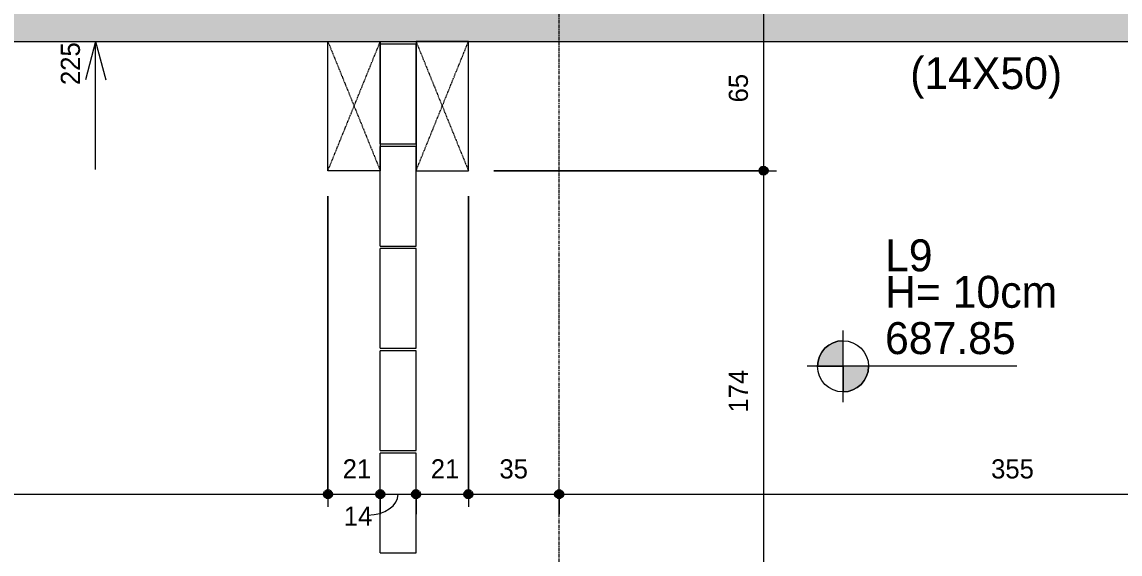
# Model space of a CAD drawing. Header units: centimetres. Extents: x 170 to 15941, y -2277 to 8860.
# Drawn here: x 6415.3 to 6845, y 454.7 to 662.9 of the extents above; entities that cross this region are included whole.
import ezdxf

# ---------------------------------------------------------------- set-up
doc = ezdxf.new("R2010")
doc.units = ezdxf.units.CM
doc.linetypes.add('Linha de eixo', pattern=[2.2225, 1.27, -0.3175, 0.3175, -0.3175])
doc.linetypes.add('Projeção', pattern=[0.396875, 0.238125, -0.15875])
for name, color, linetype, lineweight, true_color in [('A-ANNO-DIMS-1', 1, 'Continuous', 9, 0xff0000), ('A-DETL-GENF-1', 8, 'Continuous', 9, 0x808080), ('A-DETL-GENF-3', 251, 'Continuous', 9, 0x515151)]:
    doc.layers.add(name, color=color, linetype=linetype, lineweight=lineweight, true_color=true_color)
for name, color, linetype, lineweight in [('A-ANNO-DIMS-50', 7, 'Continuous', 9), ('A-DETL-THIN', 7, 'Continuous', 9), ('A-FLOR-OVHD', 7, 'Projeção', 9), ('G-ANNO-TEXT', 7, 'Continuous', 9), ('S-BEAM', 7, 'Continuous', 9), ('S-BEAM-1', 7, 'Continuous', 13), ('S-GRID-1', 7, 'Linha de eixo', 9)]:
    doc.layers.add(name, color=color, linetype=linetype, lineweight=lineweight)
doc.styles.add('Bahnschrift_2', font='', dxfattribs={"height": 12.5})
doc.styles.add('Bahnschrift_7', font='', dxfattribs={"height": 7.5})
doc.styles.get('Bahnschrift_2').set_extended_font_data('Bahnschrift')
doc.styles.get('Bahnschrift_7').set_extended_font_data('Bahnschrift')
doc.dimstyles.new('COTA_ACUMULADA_1', dxfattribs={"dimscale": 30.48, "dimtxt": 8.33133, "dimasz": 0.049213, "dimexe": 0, "dimexo": 0.0625, "dimgap": 0.131234, "dimtad": 0, "dimjust": 2, "dimdec": 0, "dimzin": 0, "dimdsep": 46, "dimtxsty": 'Bahnschrift_7', "dimblk1": 'NONE', "dimblk2": 'OPEN30', "dimsah": 1, "dimcen": 0.09, "dimse1": 1, "dimsd1": 1, "dimazin": 0, "dimtfac": 1, "dimtdec": 4, "dimtix": 1, "dimtmove": 2, "dimatfit": 3, "dimfxl": 0, "dimfxlon": 1, "dimtvp": 1, "dimtolj": 1, "dimtzin": 0, "dimarcsym": 2})
doc.dimstyles.new('COTA_LINEAR', dxfattribs={"dimscale": 30.48, "dimtxt": 8.33133, "dimasz": 0.393701, "dimexe": 0.164042, "dimexo": 0.328084, "dimgap": 0.131234, "dimtad": 1, "dimdec": 0, "dimzin": 0, "dimdsep": 46, "dimtxsty": 'Bahnschrift_7', "dimblk1": 'DOTSMALL', "dimblk2": 'DOTSMALL', "dimsah": 1, "dimcen": 0.09, "dimdle": 0.164042, "dimazin": 0, "dimtfac": 1, "dimtdec": 4, "dimtix": 1, "dimtmove": 0, "dimatfit": 3, "dimfxl": 1, "dimtvp": 1, "dimtolj": 1, "dimtzin": 0, "dimarcsym": 2})
doc.dimstyles.new('COTA_LINEAR_1', dxfattribs={"dimscale": 30.48, "dimtxt": 8.33133, "dimasz": 0.393701, "dimexe": 0.164042, "dimexo": 0.328084, "dimgap": 0.131234, "dimtad": 1, "dimdec": 0, "dimzin": 0, "dimdsep": 46, "dimtxsty": 'Bahnschrift_7', "dimblk1": 'DOTSMALL', "dimblk2": 'DOTSMALL', "dimsah": 1, "dimcen": 0.09, "dimdle": 0.164042, "dimazin": 0, "dimtfac": 1, "dimtdec": 4, "dimtix": 1, "dimtmove": 1, "dimatfit": 3, "dimfxl": 1, "dimtvp": 1, "dimtolj": 1, "dimtzin": 0, "dimarcsym": 2})

# ---------------------------------------------------------------- blocks, each defined once
blk = doc.blocks.new('LEONE - BLOCO CANALETA 14X39X2 - LEONE - BLOCO CANALETA 14X39X19-2679375-FORMA DA COBERTURA')
at = {"layer": 'S-BEAM-1'}
for p, q in [((-19.5, 7), (19.5, 7)), ((-19.5, 7), (-19.5, -7)), ((19.5, -7), (19.5, 7)), ((-19.5, -7), (19.5, -7))]:
    blk.add_line(p, q, dxfattribs=at)
blk = doc.blocks.new('DIMBLOCK77-FORMA DA COBERTURA')
at = {"layer": 'A-ANNO-DIMS-50', "lineweight": 35, "true_color": 0xff0000}
h = blk.add_hatch(color=1, dxfattribs=at)
edge = h.paths.add_edge_path()
edge.add_arc((6144.52, 478.16), 1.5, 0, 360)
h = blk.add_hatch(color=1, dxfattribs=at)
edge = h.paths.add_edge_path()
edge.add_arc((6535.02, 478.16), 1.5, 0, 360)
at = {"layer": 'A-ANNO-DIMS-50', "color": 1, "true_color": 0xff0000}
for p, q in [((6535.02, 594.71), (6535.02, 473.16)), ((6535.02, 478.16), (6535.02, 594.71)), ((6144.52, 485.24), (6144.52, 473.16)), ((6144.52, 478.16), (6144.52, 485.24)), ((6144.52, 478.16), (6535.02, 478.16))]:
    blk.add_line(p, q, dxfattribs=at)
at = {"layer": 'A-ANNO-DIMS-50', "color": 1, "lineweight": 35, "true_color": 0xff0000}
for centre in [(6144.52, 478.16), (6535.02, 478.16)]:
    blk.add_circle(centre, 1.5, dxfattribs=at)
at = {"layer": 'A-ANNO-DIMS-50', "color": 0, "insert": (6331.38, 491.81), "char_height": 7.5, "width": 20.1467, "attachment_point": 1, "line_spacing_factor": 1.009858, "style": 'Bahnschrift_7'}
blk.add_mtext('390', dxfattribs=at)
blk = doc.blocks.new('_DotSmall')
at = {"color": 0, "linetype": 'ByBlock', "const_width": 0.5}
blk.add_lwpolyline([(-0.0625, 0, 1), (0.0625, 0, 1)], format="xyb", close=True, dxfattribs=at)
blk = doc.blocks.new('DIMBLOCK78-FORMA DA COBERTURA')
at = {"layer": 'A-ANNO-DIMS-50', "lineweight": 35, "true_color": 0xff0000}
h = blk.add_hatch(color=1, dxfattribs=at)
edge = h.paths.add_edge_path()
edge.add_arc((6535.02, 478.16), 1.5, 0, 360)
h = blk.add_hatch(color=1, dxfattribs=at)
edge = h.paths.add_edge_path()
edge.add_arc((6555.52, 478.16), 1.5, 0, 360)
at = {"layer": 'A-ANNO-DIMS-50', "color": 1, "true_color": 0xff0000}
for p, q in [((6535.02, 594.71), (6535.02, 473.16)), ((6535.02, 478.16), (6535.02, 594.71)), ((6555.52, 470.28), (6555.52, 483.16)), ((6535.02, 478.16), (6555.52, 478.16)), ((6555.52, 478.16), (6555.52, 470.28))]:
    blk.add_line(p, q, dxfattribs=at)
at = {"layer": 'A-ANNO-DIMS-50', "color": 1, "lineweight": 35, "true_color": 0xff0000}
for centre in [(6535.02, 478.16), (6555.52, 478.16)]:
    blk.add_circle(centre, 1.5, dxfattribs=at)
at = {"layer": 'A-ANNO-DIMS-50', "color": 0, "insert": (6540.79, 491.81), "char_height": 7.5, "width": 10.755, "attachment_point": 1, "line_spacing_factor": 1.009858, "style": 'Bahnschrift_7'}
blk.add_mtext('21', dxfattribs=at)
blk = doc.blocks.new('DIMBLOCK79-FORMA DA COBERTURA')
at = {"layer": 'A-ANNO-DIMS-50', "lineweight": 35, "true_color": 0xff0000}
h = blk.add_hatch(color=1, dxfattribs=at)
edge = h.paths.add_edge_path()
edge.add_arc((6555.52, 478.16), 1.5, 0, 360)
h = blk.add_hatch(color=1, dxfattribs=at)
edge = h.paths.add_edge_path()
edge.add_arc((6569.52, 478.16), 1.5, 0, 360)
at = {"layer": 'A-ANNO-DIMS-50', "color": 1, "true_color": 0xff0000}
for p, q in [((6555.52, 470.28), (6555.52, 483.16)), ((6569.52, 470.28), (6569.52, 483.16)), ((6555.52, 478.16), (6569.52, 478.16)), ((6555.52, 478.16), (6555.52, 470.28)), ((6569.52, 478.16), (6569.52, 470.28))]:
    blk.add_line(p, q, dxfattribs=at)
at = {"layer": 'A-ANNO-DIMS-50', "color": 1, "lineweight": 35, "true_color": 0xff0000}
for centre in [(6555.52, 478.16), (6569.52, 478.16)]:
    blk.add_circle(centre, 1.5, dxfattribs=at)
at = {"layer": 'A-ANNO-DIMS-50', "color": 1, "true_color": 0xff0000}
blk.add_ellipse((6550.69, 478.16), major_axis=(11.83, 0), ratio=0.690579, start_param=4.712389, end_param=6.283185, dxfattribs=at)
at = {"layer": 'A-ANNO-DIMS-50', "color": 0, "insert": (6541.23, 473.33), "char_height": 7.5, "width": 11.3609, "attachment_point": 1, "line_spacing_factor": 1.009858, "style": 'Bahnschrift_7'}
blk.add_mtext('14', dxfattribs=at)
blk = doc.blocks.new('DIMBLOCK80-FORMA DA COBERTURA')
at = {"layer": 'A-ANNO-DIMS-50', "lineweight": 35, "true_color": 0xff0000}
h = blk.add_hatch(color=1, dxfattribs=at)
edge = h.paths.add_edge_path()
edge.add_arc((6569.52, 478.16), 1.5, 0, 360)
h = blk.add_hatch(color=1, dxfattribs=at)
edge = h.paths.add_edge_path()
edge.add_arc((6590.02, 478.16), 1.5, 0, 360)
at = {"layer": 'A-ANNO-DIMS-50', "color": 1, "true_color": 0xff0000}
for p, q in [((6590.02, 594.71), (6590.02, 473.16)), ((6590.02, 478.16), (6590.02, 594.71)), ((6569.52, 470.28), (6569.52, 483.16)), ((6569.52, 478.16), (6590.02, 478.16)), ((6569.52, 478.16), (6569.52, 470.28))]:
    blk.add_line(p, q, dxfattribs=at)
at = {"layer": 'A-ANNO-DIMS-50', "color": 1, "lineweight": 35, "true_color": 0xff0000}
for centre in [(6569.52, 478.16), (6590.02, 478.16)]:
    blk.add_circle(centre, 1.5, dxfattribs=at)
at = {"layer": 'A-ANNO-DIMS-50', "color": 0, "insert": (6575.29, 491.81), "char_height": 7.5, "width": 10.755, "attachment_point": 1, "line_spacing_factor": 1.009858, "style": 'Bahnschrift_7'}
blk.add_mtext('21', dxfattribs=at)
blk = doc.blocks.new('DIMBLOCK81-FORMA DA COBERTURA')
at = {"layer": 'A-ANNO-DIMS-50', "lineweight": 35, "true_color": 0xff0000}
h = blk.add_hatch(color=1, dxfattribs=at)
edge = h.paths.add_edge_path()
edge.add_arc((6590.02, 478.16), 1.5, 0, 360)
h = blk.add_hatch(color=1, dxfattribs=at)
edge = h.paths.add_edge_path()
edge.add_arc((6625.52, 478.16), 1.5, 0, 360)
at = {"layer": 'A-ANNO-DIMS-50', "color": 1, "true_color": 0xff0000}
for p, q in [((6590.02, 594.71), (6590.02, 473.16)), ((6590.02, 478.16), (6590.02, 594.71)), ((6625.52, 470.28), (6625.52, 483.16)), ((6590.02, 478.16), (6625.52, 478.16)), ((6625.52, 478.16), (6625.52, 470.28))]:
    blk.add_line(p, q, dxfattribs=at)
at = {"layer": 'A-ANNO-DIMS-50', "color": 1, "lineweight": 35, "true_color": 0xff0000}
for centre in [(6590.02, 478.16), (6625.52, 478.16)]:
    blk.add_circle(centre, 1.5, dxfattribs=at)
at = {"layer": 'A-ANNO-DIMS-50', "color": 0, "insert": (6602.15, 491.81), "char_height": 7.5, "width": 13.4816, "attachment_point": 1, "line_spacing_factor": 1.009858, "style": 'Bahnschrift_7'}
blk.add_mtext('35', dxfattribs=at)
blk = doc.blocks.new('DIMBLOCK82-FORMA DA COBERTURA')
at = {"layer": 'A-ANNO-DIMS-50', "lineweight": 35, "true_color": 0xff0000}
h = blk.add_hatch(color=1, dxfattribs=at)
edge = h.paths.add_edge_path()
edge.add_arc((6625.52, 478.16), 1.5, 0, 360)
h = blk.add_hatch(color=1, dxfattribs=at)
edge = h.paths.add_edge_path()
edge.add_arc((6980.52, 478.16), 1.5, 0, 360)
at = {"layer": 'A-ANNO-DIMS-50', "color": 1, "true_color": 0xff0000}
for p, q in [((6625.52, 470.28), (6625.52, 483.16)), ((6980.52, 470.28), (6980.52, 483.16)), ((6625.52, 478.16), (6980.52, 478.16)), ((6625.52, 478.16), (6625.52, 470.28)), ((6980.52, 478.16), (6980.52, 470.28))]:
    blk.add_line(p, q, dxfattribs=at)
at = {"layer": 'A-ANNO-DIMS-50', "color": 1, "lineweight": 35, "true_color": 0xff0000}
for centre in [(6625.52, 478.16), (6980.52, 478.16)]:
    blk.add_circle(centre, 1.5, dxfattribs=at)
at = {"layer": 'A-ANNO-DIMS-50', "color": 0, "insert": (6794.56, 491.81), "char_height": 7.5, "width": 20.2982, "attachment_point": 1, "line_spacing_factor": 1.009858, "style": 'Bahnschrift_7'}
blk.add_mtext('355', dxfattribs=at)
blk = doc.blocks.new('DIMBLOCK200-FORMA DA COBERTURA')
at = {"layer": 'A-ANNO-DIMS-50', "lineweight": 35, "true_color": 0xff0000}
h = blk.add_hatch(color=1, dxfattribs=at)
edge = h.paths.add_edge_path()
edge.add_arc((6705.53, 669.24), 1.5, 0, 360)
h = blk.add_hatch(color=1, dxfattribs=at)
edge = h.paths.add_edge_path()
edge.add_arc((6705.53, 604.71), 1.5, 0, 360)
at = {"layer": 'A-ANNO-DIMS-50', "color": 1, "true_color": 0xff0000}
for p, q in [((6697.65, 669.24), (6710.53, 669.24)), ((6705.53, 669.24), (6697.65, 669.24)), ((6705.53, 669.24), (6705.53, 604.71)), ((6600.02, 604.71), (6710.53, 604.71)), ((6705.53, 604.71), (6600.02, 604.71))]:
    blk.add_line(p, q, dxfattribs=at)
at = {"layer": 'A-ANNO-DIMS-50', "color": 1, "lineweight": 35, "true_color": 0xff0000}
for centre in [(6705.53, 669.24), (6705.53, 604.71)]:
    blk.add_circle(centre, 1.5, dxfattribs=at)
at = {"layer": 'A-ANNO-DIMS-50', "color": 0, "insert": (6691.89, 631.42), "char_height": 7.5, "width": 13.3301, "attachment_point": 1, "rotation": 90, "line_spacing_factor": 1.009858, "style": 'Bahnschrift_7'}
blk.add_mtext('65', dxfattribs=at)
blk = doc.blocks.new('DIMBLOCK201-FORMA DA COBERTURA')
at = {"layer": 'A-ANNO-DIMS-50', "lineweight": 35, "true_color": 0xff0000}
h = blk.add_hatch(color=1, dxfattribs=at)
edge = h.paths.add_edge_path()
edge.add_arc((6705.53, 604.71), 1.5, 0, 360)
h = blk.add_hatch(color=1, dxfattribs=at)
edge = h.paths.add_edge_path()
edge.add_arc((6705.53, 430.24), 1.5, 0, 360)
at = {"layer": 'A-ANNO-DIMS-50', "color": 1, "true_color": 0xff0000}
for p, q in [((6600.02, 604.71), (6710.53, 604.71)), ((6705.53, 604.71), (6600.02, 604.71)), ((6705.53, 604.71), (6705.53, 430.24)), ((6697.65, 430.24), (6710.53, 430.24)), ((6705.53, 430.24), (6697.65, 430.24))]:
    blk.add_line(p, q, dxfattribs=at)
at = {"layer": 'A-ANNO-DIMS-50', "color": 1, "lineweight": 35, "true_color": 0xff0000}
for centre in [(6705.53, 604.71), (6705.53, 430.24)]:
    blk.add_circle(centre, 1.5, dxfattribs=at)
at = {"layer": 'A-ANNO-DIMS-50', "color": 0, "insert": (6691.89, 510.09), "char_height": 7.5, "width": 17.723, "attachment_point": 1, "rotation": 90, "line_spacing_factor": 1.009858, "style": 'Bahnschrift_7'}
blk.add_mtext('174', dxfattribs=at)
blk = doc.blocks.new('DIMBLOCK327-FORMA DA COBERTURA')
at = {"layer": 'A-ANNO-DIMS-50', "color": 1, "true_color": 0xff0000}
for p, q in [((6980.52, 615.7), (6965.52, 619.72)), ((6930.52, 615.7), (6980.52, 615.7)), ((6980.52, 615.7), (6965.52, 611.68)), ((6980.52, 615.7), (6980.52, 615.7)), ((6980.52, 615.7), (6980.52, 615.7))]:
    blk.add_line(p, q, dxfattribs=at)
at = {"layer": 'A-ANNO-DIMS-50', "color": 0, "insert": (6963.11, 629.34), "char_height": 7.5, "width": 20.2982, "attachment_point": 1, "line_spacing_factor": 1.009858, "style": 'Bahnschrift_7'}
blk.add_mtext('355', dxfattribs=at)
blk = doc.blocks.new('_None')
blk = doc.blocks.new('_Open30')
at = {"color": 0, "linetype": 'ByBlock', "lineweight": -2}
for p, q in [((-1, 0.27), (0, 0)), ((0, 0), (-1, -0.27)), ((0, 0), (-1, 0))]:
    blk.add_line(p, q, dxfattribs=at)
blk = doc.blocks.new('DIMBLOCK337-FORMA DA COBERTURA')
at = {"layer": 'A-ANNO-DIMS-50', "color": 1, "true_color": 0xff0000}
for p, q in [((6444.14, 655.24), (6440.12, 640.24)), ((6444.14, 655.24), (6448.15, 640.24)), ((6444.14, 605.24), (6444.14, 655.24)), ((6444.14, 655.24), (6444.14, 655.24)), ((6444.14, 655.24), (6444.14, 655.24))]:
    blk.add_line(p, q, dxfattribs=at)
at = {"layer": 'A-ANNO-DIMS-50', "color": 0, "insert": (6430.49, 638.21), "char_height": 7.5, "width": 19.8437, "attachment_point": 1, "rotation": 90, "line_spacing_factor": 1.009858, "style": 'Bahnschrift_7'}
blk.add_mtext('225', dxfattribs=at)
blk = doc.blocks.new('DIMBLOCK338-FORMA DA COBERTURA')
at = {"layer": 'A-ANNO-DIMS-50', "color": 1, "true_color": 0xff0000}
for p, q in [((6444.14, 790.24), (6440.12, 775.24)), ((6444.14, 790.24), (6448.15, 775.24)), ((6444.14, 722.81), (6444.14, 790.24)), ((6444.14, 790.24), (6444.14, 790.24)), ((6444.14, 790.24), (6444.14, 790.24))]:
    blk.add_line(p, q, dxfattribs=at)
at = {"layer": 'A-ANNO-DIMS-50', "color": 0, "insert": (6430.49, 772.95), "char_height": 7.5, "width": 20.1467, "attachment_point": 1, "rotation": 90, "line_spacing_factor": 1.009858, "style": 'Bahnschrift_7'}
blk.add_mtext('360', dxfattribs=at)

msp = doc.modelspace()

# ---------------------------------------------------------------- hatches: boundary and pattern name
at = {"layer": 'A-DETL-GENF-1'}
h = msp.add_hatch(color=256, dxfattribs=at)
h.paths.add_polyline_path([(7806.91, -509.76), (7999.52, -509.76), (7999.52, -495.76), (7560.52, -495.76), (7560.52, -509.76), (7574.52, -509.76)])
h.paths.add_polyline_path([(6130.52, -509.76), (6984.52, -509.76), (6984.52, -495.76), (6130.52, -495.76)])
h.paths.add_polyline_path([(6970.52, -374.76), (6984.52, -374.76), (6984.52, -360.76), (6130.52, -360.76), (6130.52, -374.76), (6569.52, -374.76)])
h.paths.add_polyline_path([(7806.91, -374.76), (7999.52, -374.76), (7999.52, -360.76), (7560.52, -360.76), (7560.52, -374.76), (7574.52, -374.76)])
h.paths.add_polyline_path([(7574.52, -295.76), (7574.52, -281.76), (7225.52, -281.76), (7225.52, -295.76), (7560.52, -295.76)])
h.paths.add_polyline_path([(7574.52, 25.24), (7574.52, 39.24), (7365.52, 39.24), (7365.52, 25.24), (7370.52, 25.24)])
h.paths.add_polyline_path([(7560.52, 655.24), (7999.52, 655.24), (7999.52, 669.24), (7560.52, 669.24)])
h.paths.add_polyline_path([(6144.52, 655.24), (6994.52, 655.24), (6994.52, 669.24), (6130.52, 669.24), (6130.52, 655.24)])
h.paths.add_polyline_path([(7985.52, 790.24), (7999.52, 790.24), (7999.52, 804.24), (7560.52, 804.24), (7560.52, 790.24), (7806.91, 790.24)])
h.paths.add_polyline_path([(6130.52, 790.24), (6994.52, 790.24), (6994.52, 804.24), (6130.52, 804.24)])
at = {"layer": 'A-DETL-GENF-3'}
for points in [[(6727.95, 528.18), (6736.61, 528.18), (6736.61, 538.18), (6734.02, 537.84), (6731.61, 536.84), (6729.54, 535.25), (6727.95, 533.18), (6726.95, 530.76), (6726.61, 528.18)], [(6736.61, 518.18), (6739.2, 518.52), (6741.61, 519.52), (6743.68, 521.11), (6745.27, 523.18), (6746.27, 525.59), (6746.61, 528.18), (6736.61, 528.18)]]:
    msp.add_hatch(color=256, dxfattribs=at).paths.add_polyline_path(points)

# ---------------------------------------------------------------- linework, layer by layer
at = {"layer": 'A-DETL-THIN'}
for p, q in [((6144.52, 655.24), (6980.52, 655.24)), ((6535.02, 655.24), (6555.52, 655.24)), ((6535.02, 604.71), (6535.02, 655.24)), ((6555.52, 655.24), (6555.52, 604.71)), ((6569.52, 655.24), (6569.52, 604.71)), ((6590.02, 655.24), (6569.52, 655.24)), ((6590.02, 604.71), (6590.02, 655.24)), ((6555.52, 604.71), (6535.02, 604.71)), ((6569.52, 604.71), (6590.02, 604.71)), ((6736.61, 514.18), (6736.61, 542.18)), ((6736.61, 514.18), (6736.61, 542.18)), ((6736.61, 528.18), (6736.61, 538.18)), ((6804.61, 528.18), (6722.61, 528.18)), ((6804.61, 528.18), (6722.61, 528.18)), ((6726.61, 528.18), (6736.61, 528.18)), ((6746.61, 528.18), (6736.61, 528.18)), ((6736.61, 528.18), (6736.61, 518.18))]:
    msp.add_line(p, q, dxfattribs=at)
msp.add_circle((6736.61, 528.18), 10, dxfattribs=at)
msp.add_circle((6736.61, 528.18), 10, dxfattribs=at)
for start, end in [(90, 180), (270, 360)]:
    msp.add_arc((6736.61, 528.18), 10, start, end, dxfattribs=at)
at = {"layer": 'A-FLOR-OVHD'}
for p, q in [((6535.02, 604.71), (6555.52, 655.24)), ((6535.02, 655.24), (6555.52, 604.71)), ((6569.52, 604.71), (6590.02, 655.24)), ((6569.52, 655.24), (6590.02, 604.71))]:
    msp.add_line(p, q, dxfattribs=at)
at = {"layer": 'S-GRID-1'}
msp.add_line((6625.52, -679.8), (6625.52, 927.57), dxfattribs=at)

# ---------------------------------------------------------------- block references
at = {"layer": 'S-BEAM', "rotation": 89.9999999999999}
for p in [(6562.52, 634.74), (6562.52, 594.74), (6562.52, 554.74), (6562.52, 514.74), (6562.52, 474.74)]:
    msp.add_blockref('LEONE - BLOCO CANALETA 14X39X2 - LEONE - BLOCO CANALETA 14X39X19-2679375-FORMA DA COBERTURA', p, dxfattribs=at)

# ---------------------------------------------------------------- texts
at = {"layer": 'G-ANNO-TEXT', "char_height": 12.5, "attachment_point": 1, "style": 'Bahnschrift_2'}
for s, insert, width in [('(14X50)', (6762.89, 649.12), 68.9451), ('L9', (6753.05, 577.84), 22.8481), ('H= 10cm', (6753.05, 563.58), 76.962), ('687.85', (6753.05, 545.46), 62.1308)]:
    msp.add_mtext(s, dxfattribs=dict(at, insert=insert, width=width))

# ---------------------------------------------------------------- dimensions: what is measured, and where the dimension line sits
at = {"layer": 'A-ANNO-DIMS-1'}
for base, p2, override, picture, middle in [((6444.14, 790.24), (6444.14, 790.24), {"dimpost": '<>', "dimfxl": 359.998999}, 'DIMBLOCK338-FORMA DA COBERTURA', (6435.49, 783.03)), ((6444.14, 655.24), (6444.14, 655.24), {"dimpost": '<>', "dimfxl": 224.998999}, 'DIMBLOCK337-FORMA DA COBERTURA', (6435.49, 648.13))]:
    dim = msp.add_linear_dim(base=base, p1=(6444.14, 430.24), p2=p2, angle=90, dimstyle='COTA_ACUMULADA_1', override=override, dxfattribs=at)
    dim.commit()
    dim.dimension.update_dxf_attribs({"geometry": picture, "text_midpoint": middle, "dimtype": 160, "text_rotation": 90})
for base, p1, p2, override, picture, middle in [((6705.53, 604.71), (6707.65, 669.24), (6590.02, 604.71), {"dimpost": '<>', "dimfxl": 134.171179}, 'DIMBLOCK200-FORMA DA COBERTURA', (6697.74, 636.98)), ((6705.53, 430.24), (6590.02, 604.71), (6707.65, 430.24), {"dimpost": '<>', "dimfxl": 210.416098}, 'DIMBLOCK201-FORMA DA COBERTURA', (6697.78, 517.48))]:
    dim = msp.add_linear_dim(base=base, p1=p1, p2=p2, angle=90, dimstyle='COTA_LINEAR', override=override, dxfattribs=at)
    dim.commit()
    dim.dimension.update_dxf_attribs({"geometry": picture, "text_midpoint": middle})
for base, p1, p2, dimstyle, override, picture, middle in [((6980.52, 615.7), (6625.52, 615.7), (6980.52, 615.7), 'COTA_ACUMULADA_1', {"dimpost": '<>', "dimfxl": 355}, 'DIMBLOCK327-FORMA DA COBERTURA', (6973.26, 624.34)), ((6569.52, 478.16), (6555.52, 480.28), (6569.52, 480.28), 'COTA_LINEAR_1', {"dimpost": '<>', "dimfxl": 14}, 'DIMBLOCK79-FORMA DA COBERTURA', (6546.91, 468.33))]:
    dim = msp.add_linear_dim(base=base, p1=p1, p2=p2, dimstyle=dimstyle, override=override, dxfattribs=at)
    dim.commit()
    dim.dimension.update_dxf_attribs({"geometry": picture, "text_midpoint": middle, "dimtype": 160})
for base, p1, p2, override, picture, middle in [((6535.02137901, 478.1590985), (6144.52137902, 495.2435659), (6535.02137901, 604.70879243), {"dimpost": '<>', "dimfxl": 405.552568}, 'DIMBLOCK77-FORMA DA COBERTURA', (6339.77137902, 485.99420857)), ((6555.52137902, 478.1590985), (6535.02137901, 604.70879243), (6555.52137902, 480.28041884), {"dimpost": '<>', "dimfxl": 126.10579}, 'DIMBLOCK78-FORMA DA COBERTURA', (6545.27137902, 485.94778491)), ((6590.02137904, 478.1590985), (6569.52137902, 480.28041884), (6590.02137904, 604.70879243), {"dimpost": '<>', "dimfxl": 126.10579}, 'DIMBLOCK80-FORMA DA COBERTURA', (6579.77137903, 485.94778491)), ((6625.52137903, 478.1590985), (6590.02137904, 604.70879243), (6625.52137903, 480.28041884), {"dimpost": '<>', "dimfxl": 129.39347}, 'DIMBLOCK81-FORMA DA COBERTURA', (6607.77137903, 485.98647129)), ((6980.52, 478.16), (6625.52, 480.28), (6980.52, 480.28), {"dimpost": '<>', "dimfxl": 355}, 'DIMBLOCK82-FORMA DA COBERTURA', (6803.02, 485.99))]:
    dim = msp.add_linear_dim(base=base, p1=p1, p2=p2, dimstyle='COTA_LINEAR', override=override, dxfattribs=at)
    dim.commit()
    dim.dimension.update_dxf_attribs({"geometry": picture, "text_midpoint": middle})

doc.saveas('drawing.dxf')
